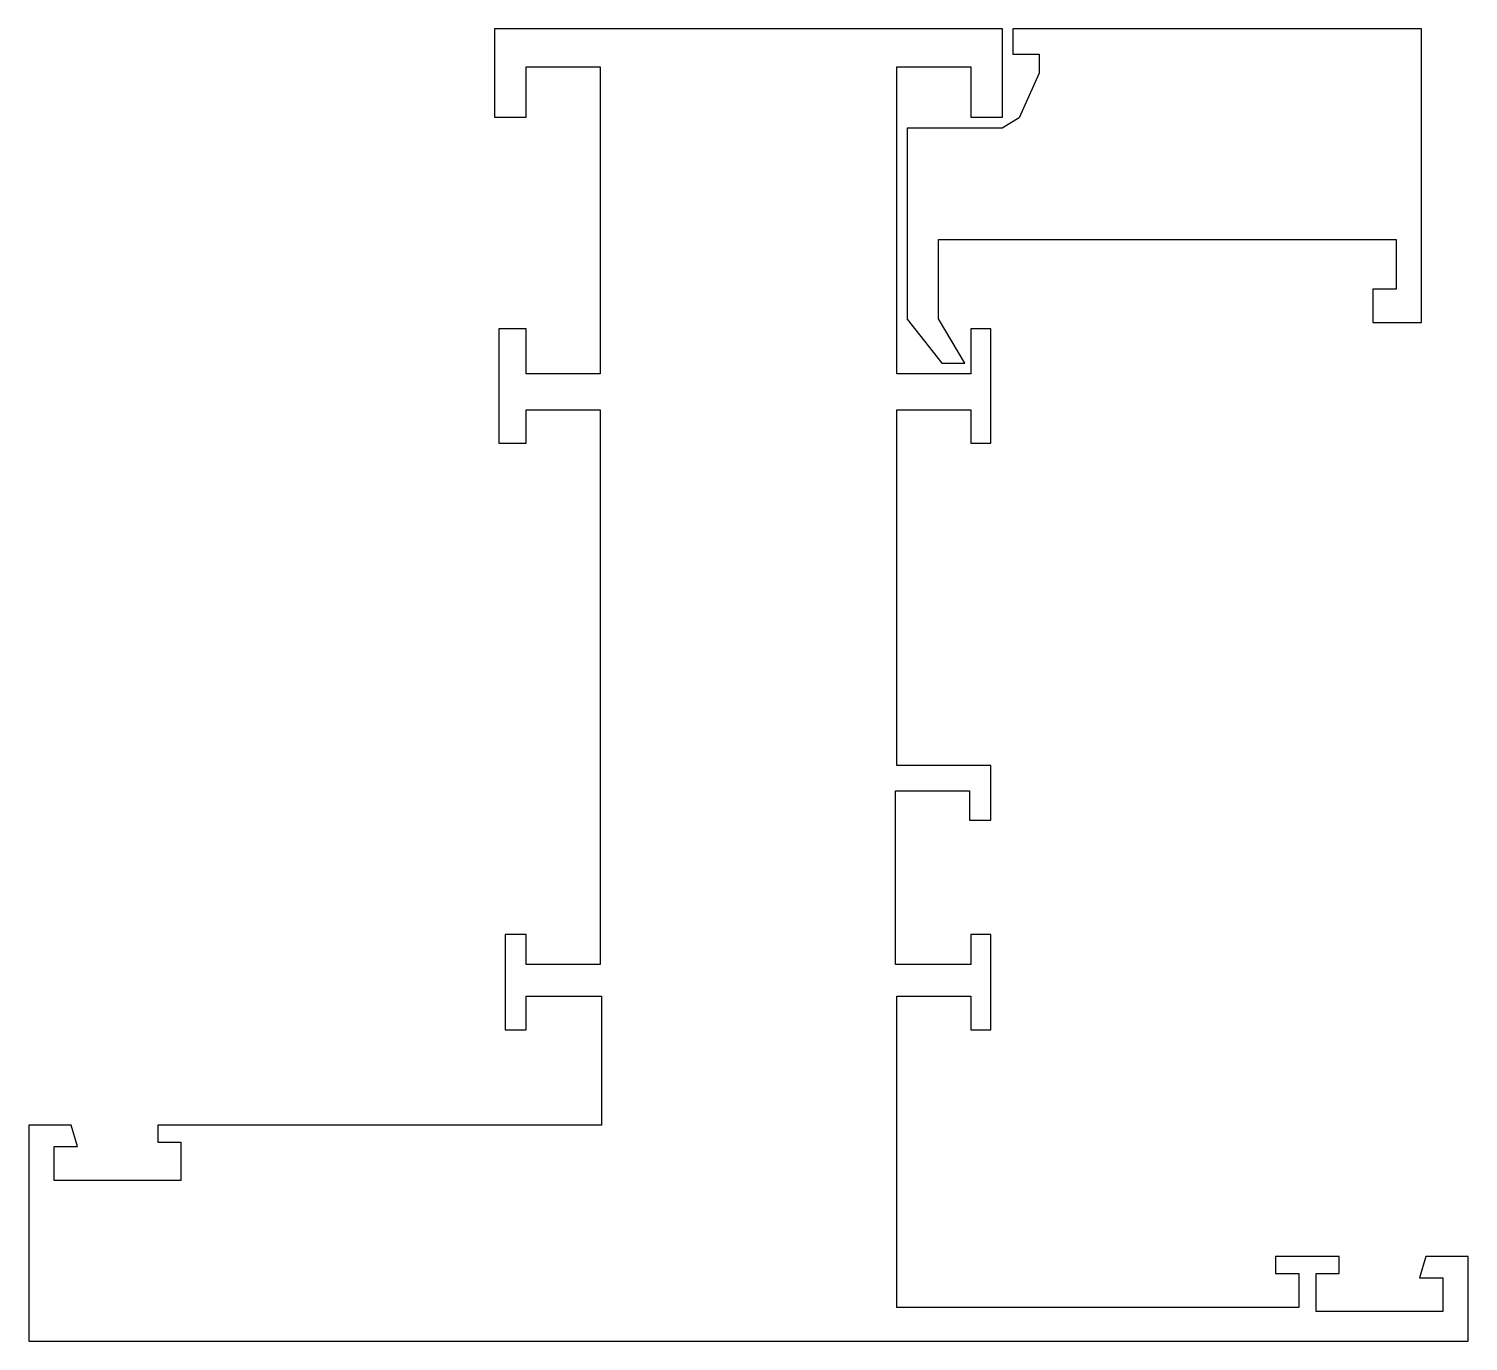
# Model space of a CAD drawing. Extents: x 2910.6 to 2978.6, y 19519.6 to 19581.6.
import ezdxf

# ---------------------------------------------------------------- set-up
doc = ezdxf.new("R2010")
doc.units = 0
doc.layers.get('0').update_dxf_attribs({"linetype": 'CONTINUOUS'})

msp = doc.modelspace()

# ---------------------------------------------------------------- linework, layer by layer
at = {"linetype": 'CONTINUOUS'}
for p, q in [((2956.58, 19581.56), (2932.58, 19581.56)), ((2932.58, 19581.56), (2932.58, 19577.39)), ((2956.58, 19577.39), (2956.58, 19581.56)), ((2976.37, 19581.56), (2957.07, 19581.56)), ((2957.07, 19581.56), (2957.07, 19580.36)), ((2976.37, 19567.69), (2976.37, 19581.56)), ((2957.07, 19580.36), (2958.31, 19580.36)), ((2958.31, 19580.36), (2958.31, 19579.47)), ((2934.08, 19577.39), (2934.08, 19579.76)), ((2934.08, 19579.76), (2937.58, 19579.76)), ((2937.58, 19579.76), (2937.58, 19565.26)), ((2951.58, 19565.26), (2951.58, 19579.76)), ((2951.58, 19579.76), (2955.08, 19579.76)), ((2955.08, 19579.76), (2955.08, 19577.39)), ((2958.31, 19579.47), (2957.36, 19577.36)), ((2932.58, 19577.39), (2934.08, 19577.39)), ((2955.08, 19577.39), (2956.58, 19577.39)), ((2957.36, 19577.36), (2956.57, 19576.86)), ((2956.57, 19576.86), (2952.08, 19576.86)), ((2952.08, 19576.86), (2952.08, 19567.84)), ((2953.55, 19567.86), (2953.55, 19571.61)), ((2953.55, 19571.61), (2975.17, 19571.61)), ((2975.17, 19571.61), (2975.17, 19569.26)), ((2975.17, 19569.26), (2974.08, 19569.26)), ((2974.08, 19569.26), (2974.08, 19567.69)), ((2952.08, 19567.84), (2953.71, 19565.76)), ((2954.8, 19565.76), (2953.55, 19567.86)), ((2974.08, 19567.69), (2976.37, 19567.69)), ((2934.08, 19567.38), (2932.78, 19567.38)), ((2932.78, 19567.38), (2932.78, 19561.98)), ((2934.08, 19565.26), (2934.08, 19567.38)), ((2956.03, 19567.38), (2955.08, 19567.38)), ((2955.08, 19567.38), (2955.08, 19565.26)), ((2956.03, 19561.98), (2956.03, 19567.38)), ((2953.71, 19565.76), (2954.8, 19565.76)), ((2937.58, 19565.26), (2934.08, 19565.26)), ((2955.08, 19565.26), (2951.58, 19565.26)), ((2934.08, 19561.98), (2934.08, 19563.56)), ((2934.08, 19563.56), (2937.58, 19563.56)), ((2937.58, 19563.56), (2937.58, 19537.36)), ((2951.58, 19546.76), (2951.58, 19563.56)), ((2951.58, 19563.56), (2955.08, 19563.56)), ((2955.08, 19563.56), (2955.08, 19561.98)), ((2932.78, 19561.98), (2934.08, 19561.98)), ((2955.08, 19561.98), (2956.03, 19561.98)), ((2956.03, 19546.76), (2951.58, 19546.76)), ((2956.03, 19544.17), (2956.03, 19546.76)), ((2951.53, 19537.36), (2951.53, 19545.56)), ((2951.53, 19545.56), (2955.02, 19545.56)), ((2955.02, 19545.56), (2955.02, 19544.17)), ((2955.02, 19544.17), (2956.03, 19544.17)), ((2934.08, 19538.77), (2933.08, 19538.77)), ((2933.08, 19538.77), (2933.08, 19534.27)), ((2934.08, 19537.36), (2934.08, 19538.77)), ((2956.03, 19538.77), (2955.08, 19538.77)), ((2955.08, 19538.77), (2955.08, 19537.36)), ((2956.03, 19534.27), (2956.03, 19538.77)), ((2937.58, 19537.36), (2934.08, 19537.36)), ((2955.08, 19537.36), (2951.53, 19537.36)), ((2934.08, 19534.27), (2934.08, 19535.86)), ((2934.08, 19535.86), (2937.63, 19535.86)), ((2937.63, 19535.86), (2937.63, 19529.76)), ((2951.58, 19521.16), (2951.58, 19535.86)), ((2951.58, 19535.86), (2955.08, 19535.86)), ((2955.08, 19535.86), (2955.08, 19534.27)), ((2933.08, 19534.27), (2934.08, 19534.27)), ((2955.08, 19534.27), (2956.03, 19534.27)), ((2912.58, 19529.76), (2910.58, 19529.76)), ((2910.58, 19529.76), (2910.58, 19519.56)), ((2912.88, 19528.76), (2912.58, 19529.76)), ((2937.63, 19529.76), (2916.67, 19529.76)), ((2916.67, 19529.76), (2916.67, 19528.96)), ((2916.67, 19528.96), (2917.77, 19528.96)), ((2917.77, 19528.96), (2917.77, 19527.16)), ((2911.78, 19527.16), (2911.78, 19528.76)), ((2911.78, 19528.76), (2912.88, 19528.76)), ((2917.77, 19527.16), (2911.78, 19527.16)), ((2972.49, 19523.56), (2969.48, 19523.56)), ((2969.48, 19523.56), (2969.48, 19522.76)), ((2972.49, 19522.76), (2972.49, 19523.56)), ((2976.58, 19523.56), (2976.28, 19522.56)), ((2978.58, 19523.56), (2976.58, 19523.56)), ((2978.58, 19519.56), (2978.58, 19523.56)), ((2969.48, 19522.76), (2970.58, 19522.76)), ((2970.58, 19522.76), (2970.58, 19521.16)), ((2971.39, 19520.96), (2971.39, 19522.76)), ((2971.39, 19522.76), (2972.49, 19522.76)), ((2976.28, 19522.56), (2977.38, 19522.56)), ((2977.38, 19522.56), (2977.38, 19520.96)), ((2970.58, 19521.16), (2951.58, 19521.16)), ((2977.38, 19520.96), (2971.39, 19520.96)), ((2910.58, 19519.56), (2978.58, 19519.56))]:
    msp.add_line(p, q, dxfattribs=at)

doc.saveas('drawing.dxf')
